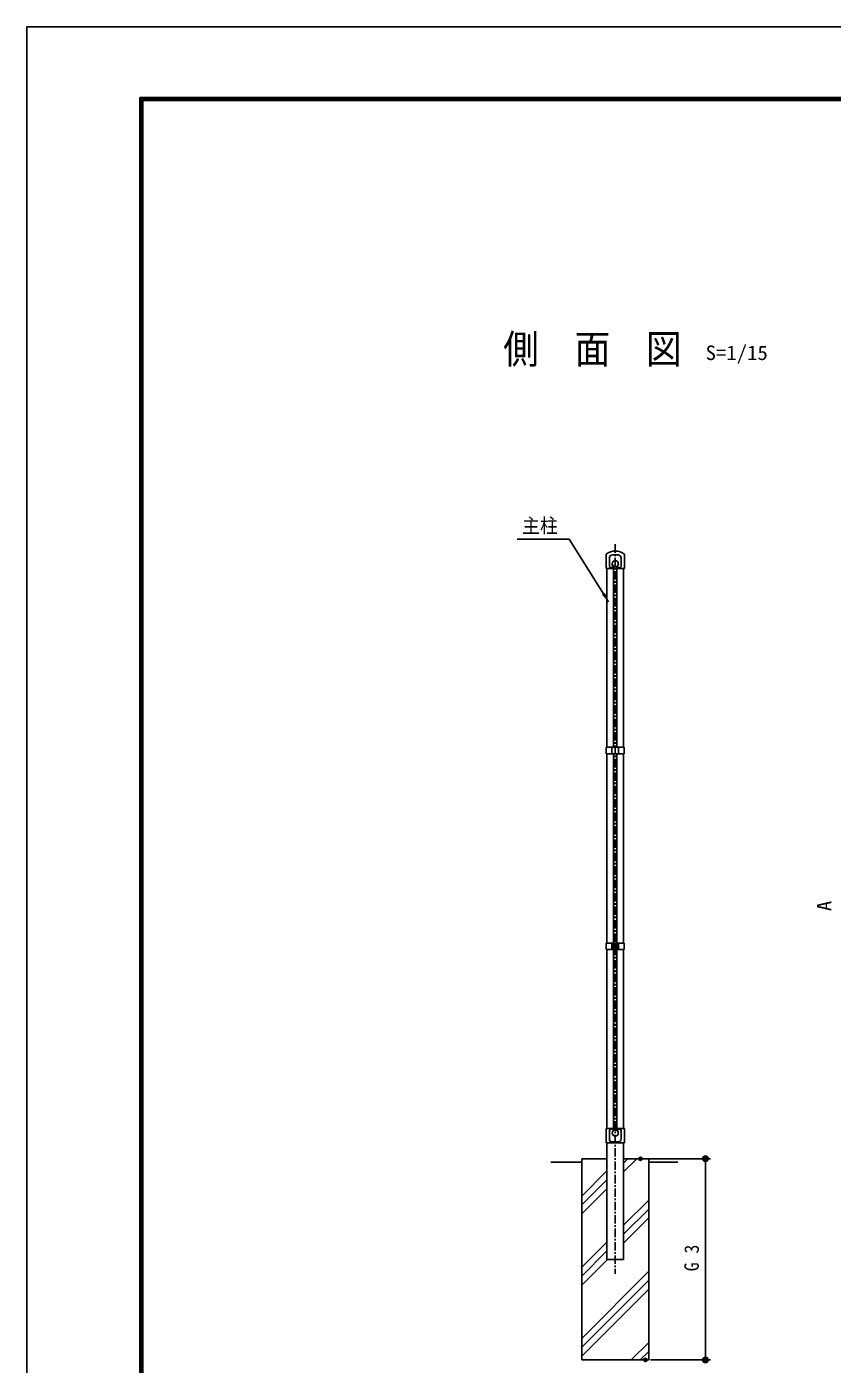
# Model space of a CAD drawing. Units: millimetres, scale not verified. Extents: x -5012 to 5012, y -3544 to 3544.
# Drawn here: x -5012 to -2611, y -443 to 3544 of the extents above; entities that cross this region are included whole.
import ezdxf
from ezdxf.enums import TextEntityAlignment as Align

# ---------------------------------------------------------------- set-up
doc = ezdxf.new("R2010")
doc.units = ezdxf.units.MM
doc.header["$LTSCALE"] = 20
doc.header["$PDMODE"] = 32
doc.header["$PDSIZE"] = 10
doc.linetypes.add('USER2', pattern=[2, 1.25, -0.25, 0.25, -0.25])
for name, color, linetype, lineweight in [('0-0_5寸法', 1, 'Continuous', 25), ('0-3_8部品', 7, 'Continuous', 25), ('0-4_6文字', 1, 'Continuous', 25), ('0-6_1部材', 7, 'Continuous', 25), ('0-7_中心線', 1, 'USER2', 25), ('0-8_4基礎', 7, 'Continuous', 25), ('0-A_0', 7, 'Continuous', 25), ('0-F_HATCH', 4, 'Continuous', 25)]:
    doc.layers.add(name, color=color, linetype=linetype, lineweight=lineweight)
doc.layers.add('0-1_DEFPOINTS', color=7, linetype='Continuous')
doc.styles.add('ＭＳ ゴシック', font='')
doc.styles.get('ＭＳ ゴシック').set_extended_font_data('MS Gothic')

# ---------------------------------------------------------------- blocks, each defined once
blk = doc.blocks.new('M1')
at = {"layer": '0-0_5寸法'}
blk.add_line((-7, 0), (-54.01, 0), dxfattribs=at)
for points in [[(7, 0), (-7, 0), (-6.94, 0.88)], [(0, 0), (-6.94, -0.88), (-7, 0)], [(0, 0), (-7, 0), (7, 0)], [(6.94, 0.88), (-6.94, 0.88), (-6.78, 1.74)], [(7, 0), (-6.94, 0.88), (6.94, 0.88)], [(0, 0), (-6.78, -1.74), (-6.94, -0.88)], [(6.51, 2.58), (-6.78, 1.74), (-6.51, 2.58)], [(6.78, 1.74), (-6.78, 1.74), (6.51, 2.58)], [(6.94, 0.88), (-6.78, 1.74), (6.78, 1.74)], [(0, 0), (-6.51, -2.58), (-6.78, -1.74)], [(6.51, 2.58), (-6.51, 2.58), (-6.13, 3.37)], [(0, 0), (-6.13, -3.37), (-6.51, -2.58)], [(6.13, 3.37), (-6.13, 3.37), (-5.66, 4.11)], [(6.51, 2.58), (-6.13, 3.37), (6.13, 3.37)], [(0, 0), (-5.66, -4.11), (-6.13, -3.37)], [(5.66, 4.11), (-5.66, 4.11), (-5.1, 4.79)], [(6.13, 3.37), (-5.66, 4.11), (5.66, 4.11)], [(0, 0), (-5.1, -4.79), (-5.66, -4.11)], [(5.1, 4.79), (-5.1, 4.79), (-4.46, 5.39)], [(5.66, 4.11), (-5.1, 4.79), (5.1, 4.79)], [(0, 0), (-4.46, -5.39), (-5.1, -4.79)], [(3.75, 5.91), (-4.46, 5.39), (-3.75, 5.91)], [(4.46, 5.39), (-4.46, 5.39), (3.75, 5.91)], [(5.1, 4.79), (-4.46, 5.39), (4.46, 5.39)], [(0, 0), (-3.75, -5.91), (-4.46, -5.39)], [(3.75, 5.91), (-3.75, 5.91), (-2.98, 6.33)], [(0, 0), (-2.98, -6.33), (-3.75, -5.91)], [(2.98, 6.33), (-2.98, 6.33), (-2.16, 6.66)], [(3.75, 5.91), (-2.98, 6.33), (2.98, 6.33)], [(0, 0), (-2.16, -6.66), (-2.98, -6.33)], [(2.16, 6.66), (-2.16, 6.66), (-1.31, 6.88)], [(2.98, 6.33), (-2.16, 6.66), (2.16, 6.66)], [(0, 0), (-1.31, -6.88), (-2.16, -6.66)], [(1.31, 6.88), (-1.31, 6.88), (-0.44, 6.99)], [(2.16, 6.66), (-1.31, 6.88), (1.31, 6.88)], [(0, 0), (-0.44, -6.99), (-1.31, -6.88)], [(1.31, 6.88), (-0.44, 6.99), (0.44, 6.99)], [(0, 0), (0.44, -6.99), (-0.44, -6.99)], [(6.94, -0.88), (0, 0), (7, 0)], [(6.78, -1.74), (0, 0), (6.94, -0.88)], [(6.51, -2.58), (0, 0), (6.78, -1.74)], [(6.13, -3.37), (0, 0), (6.51, -2.58)], [(5.66, -4.11), (0, 0), (6.13, -3.37)], [(5.1, -4.79), (0, 0), (5.66, -4.11)], [(4.46, -5.39), (0, 0), (5.1, -4.79)], [(3.75, -5.91), (0, 0), (4.46, -5.39)], [(2.98, -6.33), (0, 0), (3.75, -5.91)], [(2.16, -6.66), (0, 0), (2.98, -6.33)], [(1.31, -6.88), (0, 0), (2.16, -6.66)], [(0.44, -6.99), (0, 0), (1.31, -6.88)]]:
    blk.add_solid(points, dxfattribs=at)

msp = doc.modelspace()

# ---------------------------------------------------------------- linework, layer by layer
at = {"layer": '0-0_5寸法'}
for p, q in [((-3167.47, 169.36), (-2973.58, 169.36)), ((-2988.58, 139.36), (-2988.58, -400.64)), ((-3152.47, -430.64), (-2973.58, -430.64))]:
    msp.add_line(p, q, dxfattribs=at)
msp.add_lwpolyline([(-3550.24, 2016.47), (-3394.98, 2016.47), (-3277.78, 1829.71)], dxfattribs=at)
msp.add_solid([(-3276.72, 1828.01), (-3297.08, 1850.66), (-3288.25, 1856.19)], dxfattribs=at)
at = {"layer": '0-1_DEFPOINTS'}
for p in [(-3182.47, 169.36), (-3167.47, -430.64), (-2988.58, -430.64)]:
    msp.add_point(p, dxfattribs=at)
at = {"layer": '0-3_8部品'}
for p, q in [((-3284.97, 1971.86), (-3284.97, 1928.86)), ((-3229.97, 1971.86), (-3229.97, 1928.86)), ((-3284.97, 1928.86), (-3262.47, 1928.86)), ((-3262.47, 1396.17), (-3262.47, 1935.48)), ((-3252.47, 1396.17), (-3252.47, 1935.48)), ((-3252.47, 1928.86), (-3229.97, 1928.86)), ((-3230.45, 1396.17), (-3284.4, 1396.17)), ((-3284.4, 1396.17), (-3284.4, 1376.55)), ((-3267.23, 1396.17), (-3267.23, 1376.55)), ((-3257.42, 1396.17), (-3257.42, 1376.55)), ((-3247.61, 1396.17), (-3247.61, 1376.55)), ((-3230.45, 1376.55), (-3230.45, 1396.17)), ((-3230.45, 1376.55), (-3284.4, 1376.55)), ((-3267.23, 1379), (-3267.23, 1393.72)), ((-3262.47, 253.24), (-3262.47, 1376.55)), ((-3252.47, 253.24), (-3252.47, 1376.55)), ((-3247.61, 1379), (-3247.61, 1393.72)), ((-3284.4, 792.55), (-3284.4, 812.17)), ((-3230.45, 812.17), (-3284.4, 812.17)), ((-3267.23, 792.55), (-3267.23, 812.17)), ((-3267.23, 809.72), (-3267.23, 795)), ((-3257.42, 792.55), (-3257.42, 812.17)), ((-3247.61, 792.55), (-3247.61, 812.17)), ((-3247.61, 809.72), (-3247.61, 795)), ((-3230.45, 812.17), (-3230.45, 792.55)), ((-3230.45, 792.55), (-3284.4, 792.55)), ((-3284.97, 216.86), (-3284.97, 259.86)), ((-3262.47, 259.86), (-3284.97, 259.86)), ((-3229.97, 259.86), (-3252.47, 259.86)), ((-3229.97, 216.86), (-3229.97, 259.86)), ((-3229.97, 216.86), (-3284.97, 216.86)), ((-3282.47, 216.86), (-3232.47, 216.86))]:
    msp.add_line(p, q, dxfattribs=at)
for centre in [(-3257.47, 1942.96), (-3257.47, 245.76)]:
    msp.add_circle(centre, 9, dxfattribs=at)
msp.add_arc((-3257.47, 1934.34), 46.52, 53.75964, 126.24247, dxfattribs=at)
at = {"layer": '0-6_1部材'}
for p, q in [((-3274.97, 1960.36), (-3274.97, 1936.51)), ((-3265.97, 1969.36), (-3248.97, 1969.36)), ((-3239.97, 1960.36), (-3239.97, 1936.51)), ((-3282.47, 1928.86), (-3282.47, 1396.17)), ((-3265.4, 1931.36), (-3270.51, 1931.72)), ((-3263.38, 1936.13), (-3268.02, 1940.31)), ((-3251.57, 1936.13), (-3246.92, 1940.31)), ((-3249.54, 1931.36), (-3244.44, 1931.72)), ((-3232.47, 1928.86), (-3232.47, 1396.17)), ((-3282.47, 1376.55), (-3282.47, 812.17)), ((-3232.47, 1376.55), (-3232.47, 812.17)), ((-3282.47, 792.55), (-3282.47, 259.86)), ((-3232.47, 792.55), (-3232.47, 259.86)), ((-3274.97, 228.36), (-3274.97, 252.21)), ((-3265.4, 257.36), (-3270.51, 257)), ((-3263.38, 252.6), (-3268.02, 248.41)), ((-3251.56, 252.6), (-3246.92, 248.41)), ((-3249.54, 257.36), (-3244.44, 257)), ((-3239.97, 228.36), (-3239.97, 252.21)), ((-3282.47, -130.64), (-3282.47, 216.86)), ((-3248.97, 219.36), (-3265.97, 219.36)), ((-3232.47, -130.64), (-3232.47, 216.86)), ((-3282.47, -130.64), (-3232.47, -130.64))]:
    msp.add_line(p, q, dxfattribs=at)
for centre, radius, start, end in [((-3265.97, 1960.36), 9, 90, 179.99992), ((-3248.97, 1960.36), 9, 0, 90), ((-3270.17, 1936.51), 4.8, 179.99992, 266.00058), ((-3265.21, 1934.09), 2.74, 266.00275, 48.00183), ((-3249.73, 1934.09), 2.74, 131.99808, 273.99731), ((-3244.77, 1936.51), 4.8, 273.99948, 0), ((-3270.17, 252.21), 4.8, 94.00304, 179.99992), ((-3265.21, 254.63), 2.74, 311.99817, 94.00363), ((-3249.73, 254.63), 2.74, 86.00268, 228.00192), ((-3244.77, 252.21), 4.8, 0, 86.00052), ((-3265.97, 228.36), 9, 179.99992, 270), ((-3248.97, 228.36), 9, 270, 0)]:
    msp.add_arc(centre, radius, start, end, dxfattribs=at)
at = {"layer": '0-7_中心線'}
msp.add_line((-3257.47, 2000.92), (-3257.47, -174.03), dxfattribs=at)
at = {"layer": '0-8_4基礎'}
for p, q in [((-3357.47, 169.36), (-3282.47, 169.36)), ((-3357.47, -430.64), (-3357.47, 169.36)), ((-3232.47, 169.36), (-3157.47, 169.36)), ((-3157.47, -430.64), (-3157.47, 169.36)), ((-3449.54, 159.36), (-3357.47, 159.36)), ((-3157.47, 159.36), (-3070.49, 159.36)), ((-3357.47, -430.64), (-3157.47, -430.64))]:
    msp.add_line(p, q, dxfattribs=at)
at = {"layer": '0-A_0', "color": 3}
msp.add_lwpolyline([(-5011.88, 3543.75), (5011.87, 3543.75), (5011.87, -3543.75), (-5011.88, -3543.75)], close=True, dxfattribs=at)
at = {"layer": '0-A_0'}
for points in [[(-4674.38, 3332.81), (4674.37, 3332.81), (4674.37, -3332.81), (-4674.38, -3332.81)], [(-4672.27, 3330.7), (4672.27, 3330.7), (4672.27, -3330.7), (-4672.27, -3330.7)], [(-4670.16, 3328.59), (4670.16, 3328.59), (4670.16, -3328.59), (-4670.16, -3328.59)], [(-4668.05, 3326.48), (4668.05, 3326.48), (4668.05, -3326.48), (-4668.05, -3326.48)], [(-4665.94, 3324.37), (4665.94, 3324.37), (4665.94, -3324.38), (-4665.94, -3324.38)]]:
    msp.add_lwpolyline(points, close=True, dxfattribs=at)
at = {"layer": '0-F_HATCH'}
for p, q in [((-3232.47, 129.96), (-3193.07, 169.36)), ((-3232.47, 156.47), (-3219.58, 169.36)), ((-3357.47, 57.99), (-3282.47, 132.99)), ((-3357.47, 31.47), (-3282.47, 106.47)), ((-3357.47, 4.96), (-3282.47, 79.96)), ((-3232.47, -29.14), (-3157.47, 45.86)), ((-3232.47, -55.66), (-3157.47, 19.34)), ((-3232.47, -82.18), (-3157.47, -7.18)), ((-3357.47, -154.14), (-3282.47, -79.14)), ((-3357.47, -180.66), (-3282.47, -105.66)), ((-3357.47, -207.18), (-3280.93, -130.64)), ((-3357.47, -366.27), (-3157.47, -166.27)), ((-3357.47, -392.79), (-3157.47, -192.79)), ((-3357.47, -419.31), (-3157.47, -219.31)), ((-3209.7, -430.64), (-3157.47, -378.41)), ((-3183.19, -430.64), (-3157.47, -404.92))]:
    msp.add_line(p, q, dxfattribs=at)

# ---------------------------------------------------------------- block references
at = {"layer": '0-0_5寸法', "xscale": 1.5, "yscale": 1.5}
for p, rotation in [((-2988.58, 169.36), 90), ((-2988.58, -430.64), 270)]:
    msp.add_blockref('M1', p, dxfattribs=dict(at, rotation=rotation))

# ---------------------------------------------------------------- texts
at = {"layer": '0-0_5寸法', "color": 3, "style": 'ＭＳ ゴシック', "width": 0.9}
msp.add_text('主柱', height=43.26, dxfattribs=at).set_placement((-3535.12, 2021.82), align=Align.BOTTOM_LEFT)
at = {"layer": '0-0_5寸法', "color": 3, "style": 'ＭＳ ゴシック'}
for s, width, p in [('A', 1.05, (-2599.89, 907.36)), ('G 3', 0.9, (-2995.26, -166.34))]:
    msp.add_text(s, height=43.26, rotation=90, dxfattribs=dict(at, width=width)).set_placement(p, align=Align.BOTTOM_LEFT)
at = {"layer": '0-4_6文字', "color": 7, "style": 'ＭＳ ゴシック'}
for s, height, width, p in [('側\u3000面\u3000図', 86.66, 0.9, (-3591.43, 2513.6)), ('S=1/15', 43.26, 1.05, (-2988.07, 2537.2))]:
    msp.add_text(s, height=height, dxfattribs=dict(at, width=width)).set_placement(p, align=Align.BOTTOM_LEFT)

doc.saveas('drawing.dxf')
